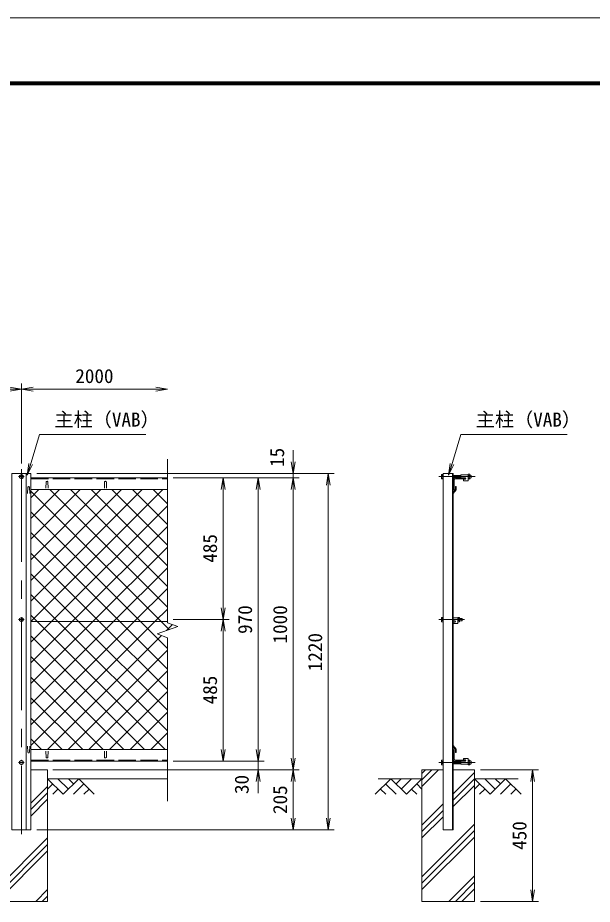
# Model space of a CAD drawing. Units: millimetres, scale not verified. Extents: x -4200 to 4200, y -2970 to 2970.
# Drawn here: x -1392 to 575, y -66 to 2970 of the extents above; entities that cross this region are included whole.
import ezdxf
from ezdxf.enums import TextEntityAlignment as Align

# ---------------------------------------------------------------- set-up
doc = ezdxf.new("R2010")
doc.units = ezdxf.units.MM
doc.header["$LTSCALE"] = 10
doc.linetypes.add('DASHED', pattern=[7.5, 6, -1.5])
doc.linetypes.add('USER1', pattern=[50.8, 31.75, -6.35, 6.35, -6.35])
for name, color, linetype, lineweight in [('0-0_D-STR1', 1, 'Continuous', 18), ('0-1_D-BMK', 2, 'USER1', 13), ('0-2_D-STR-DIM', 7, 'Continuous', 13), ('0-3_D-STR3', 3, 'Continuous', 13), ('0-4_D-BGD', 7, 'Continuous', 18), ('0-5_D-STR4', 7, 'Continuous', 18), ('0-6_D-DCR-HCH', 7, 'Continuous', 13), ('0-7_D-STR-TXT', 7, 'Continuous', 13), ('0-8_0', 7, 'Continuous', 18), ('0-A_D-STR2', 7, 'Continuous', 13), ('0-B_D-TTL', 7, 'Continuous', 18)]:
    doc.layers.add(name, color=color, linetype=linetype, lineweight=lineweight)
doc.styles.add('ＭＳ ゴシック', font='')
doc.styles.get('ＭＳ ゴシック').set_extended_font_data('MS Gothic')

# ---------------------------------------------------------------- blocks, each defined once
blk = doc.blocks.new('_Open')
at = {"layer": '0-8_0'}
blk.add_line((-10, 1.667), (0, 0), dxfattribs=at)
blk.add_lwpolyline([(-10, -1.667), (0, 0), (-10, 0)], dxfattribs=at)

msp = doc.modelspace()

# ---------------------------------------------------------------- linework, layer by layer
at = {"layer": '0-0_D-STR1'}
for p, q in [((-1363.97, 188.92), (-1363.97, 1408.92)), ((-1347.47, 188.92), (-1347.47, 1408.92)), ((99.03, 1408.92), (64.03, 1408.92)), ((64.03, 188.92), (64.03, 1408.92)), ((96.03, 188.92), (96.03, 1408.92)), ((99.03, 188.92), (99.03, 1408.92)), ((-1347.47, 1393.92), (-879.97, 1393.92)), ((-1294.97, 1380.79), (-1295.72, 1359.29)), ((-1288.97, 1380.79), (-1288.22, 1359.29)), ((-1094.97, 1380.79), (-1095.72, 1359.29)), ((-1088.97, 1380.79), (-1088.22, 1359.29)), ((99.03, 1388.92), (99.03, 1353.92)), ((102.03, 1386.42), (102.03, 1355.92)), ((139.03, 1393.92), (104.03, 1393.92)), ((137.03, 1390.92), (106.53, 1390.92)), ((139.03, 1392.92), (139.03, 1393.92)), ((-1357.97, 1362.3), (-1358.72, 1340.8)), ((-1351.97, 1362.3), (-1351.22, 1340.8)), ((-879.97, 1353.92), (-1347.47, 1353.92)), ((106.03, 1354.42), (99.03, 1345.37)), ((100.03, 1353.92), (99.03, 1353.92)), ((109.03, 1353.3), (99.03, 1340.8)), ((99.03, 1345.37), (99.03, 1340.8)), ((106.03, 1364.3), (109.03, 1364.3)), ((106.03, 1364.3), (106.03, 1354.42)), ((109.03, 1364.3), (109.03, 1353.3)), ((-1357.97, 454.25), (-1358.72, 475.75)), ((-1351.97, 454.25), (-1351.22, 475.75)), ((-879.97, 463.92), (-1347.47, 463.92)), ((-1294.97, 437.05), (-1295.72, 458.55)), ((-1288.97, 437.05), (-1288.22, 458.55)), ((-1094.97, 437.05), (-1095.72, 458.55)), ((-1088.97, 437.05), (-1088.22, 458.55)), ((109.03, 464.65), (99.03, 477.15)), ((99.03, 472.58), (99.03, 477.15)), ((106.03, 463.53), (99.03, 472.58)), ((100.03, 463.92), (99.03, 463.92)), ((99.03, 428.92), (99.03, 463.92)), ((102.03, 431.42), (102.03, 461.92)), ((106.03, 453.65), (106.03, 463.53)), ((109.03, 453.65), (109.03, 464.65)), ((106.03, 453.65), (109.03, 453.65)), ((137.03, 426.92), (106.53, 426.92)), ((-1347.47, 423.92), (-879.97, 423.92)), ((139.03, 423.92), (104.03, 423.92)), ((139.03, 424.92), (139.03, 423.92)), ((-1412.47, 188.92), (-1347.47, 188.92)), ((99.03, 188.92), (64.03, 188.92))]:
    msp.add_line(p, q, dxfattribs=at)
at = {"layer": '0-0_D-STR1', "linetype": 'DASHED'}
for p, q in [((-1347.47, 1390.92), (-879.97, 1390.92)), ((-1347.47, 426.92), (-879.97, 426.92))]:
    msp.add_line(p, q, dxfattribs=at)
at = {"layer": '0-0_D-STR1'}
msp.add_lwpolyline([(-1412.47, 188.92), (-1412.47, 1408.92), (-1347.47, 1408.92)], dxfattribs=at)
for centre, radius, start, end in [((-1291.97, 1379.54), 3.25, 22.61986, 157.38014), ((-1091.97, 1379.54), 3.25, 22.61986, 157.38014), ((104.03, 1388.92), 5, 90, 180), ((106.53, 1386.42), 4.5, 90, 180), ((137.03, 1392.92), 2, 270, 0), ((-1354.97, 1361.05), 3.25, 22.61986, 157.38014), ((100.03, 1355.92), 2, 270, 0), ((100.03, 461.92), 2, 0, 90), ((-1354.97, 455.5), 3.25, 202.61986, 337.38014), ((-1291.97, 438.3), 3.25, 202.61986, 337.38014), ((-1091.97, 438.3), 3.25, 202.61986, 337.38014), ((104.03, 428.92), 5, 180, 270), ((106.53, 431.42), 4.5, 180, 270), ((137.03, 424.92), 2, 0, 90)]:
    msp.add_arc(centre, radius, start, end, dxfattribs=at)
at = {"layer": '0-1_D-BMK'}
for p, q in [((-1369.97, 1398.42), (-1389.97, 1398.42)), ((-1379.97, 1423.92), (-1379.97, 173.92)), ((173.26, 1398.42), (49.03, 1398.42)), ((-1369.97, 908.92), (-1389.97, 908.92)), ((137.03, 908.92), (49.03, 908.92)), ((-1369.97, 419.42), (-1389.97, 419.42)), ((173.26, 419.42), (49.03, 419.42))]:
    msp.add_line(p, q, dxfattribs=at)
at = {"layer": '0-2_D-STR-DIM'}
for p, q in [((-1379.97, 1443.92), (-1379.97, 1717.7)), ((-1379.97, 1443.92), (-1379.97, 1717.7)), ((-3379.97, 1697.7), (-1379.97, 1697.7)), ((-1379.97, 1697.7), (-879.97, 1697.7)), ((-448.93, 1448.92), (-448.93, 1488.92)), ((-879.97, 1458.37), (-879.97, 898.14)), ((-1327.47, 1408.92), (-428.93, 1408.92)), ((-1327.47, 1408.92), (-308.93, 1408.92)), ((-448.93, 1393.92), (-448.93, 1408.92)), ((-328.93, 188.92), (-328.93, 1408.92)), ((-859.97, 1393.92), (-668.93, 1393.92)), ((-859.97, 1393.92), (-548.93, 1393.92)), ((-859.97, 1393.92), (-428.93, 1393.92)), ((-859.97, 1393.92), (-428.93, 1393.92)), ((-688.93, 908.92), (-688.93, 1393.92)), ((-568.93, 1393.92), (-568.93, 423.92)), ((-448.93, 1393.92), (-448.93, 393.92)), ((-448.93, 1353.92), (-448.93, 1313.92)), ((-915.21, 859.67), (-844.74, 885.32)), ((-844.74, 885.32), (-879.97, 898.14)), ((-859.97, 908.92), (-668.93, 908.92)), ((-859.97, 908.92), (-668.93, 908.92)), ((-688.93, 423.92), (-688.93, 908.92)), ((-879.97, 846.84), (-915.21, 859.67)), ((-879.97, 846.84), (-879.97, 286.61)), ((-568.93, 463.92), (-568.93, 503.92)), ((-859.97, 423.92), (-668.93, 423.92)), ((-859.97, 423.92), (-548.93, 423.92)), ((-859.97, 423.92), (-548.93, 423.92)), ((-568.93, 423.92), (-568.93, 393.92)), ((-1272.2, 393.92), (-428.93, 393.92)), ((-1269.97, 393.92), (-548.93, 393.92)), ((-1269.97, 393.92), (-428.93, 393.92)), ((-448.93, 393.92), (-448.93, 188.92)), ((191.53, 393.92), (390.54, 393.92)), ((370.54, -56.08), (370.54, 393.92)), ((-568.93, 353.92), (-568.93, 313.92)), ((-1327.47, 188.92), (-428.93, 188.92)), ((-1327.47, 188.92), (-308.93, 188.92)), ((191.53, -56.08), (390.54, -56.08))]:
    msp.add_line(p, q, dxfattribs=at)
at = {"layer": '0-3_D-STR3'}
for p, q in [((-1379.97, 1405.92), (-1386.47, 1402.17)), ((-1386.47, 1402.17), (-1386.47, 1394.66)), ((-1373.47, 1402.17), (-1379.97, 1405.92)), ((-1373.47, 1394.66), (-1373.47, 1402.17)), ((58.73, 1404.72), (59.42, 1405.92)), ((58.73, 1404.72), (58.73, 1392.12)), ((64.03, 1405.92), (59.42, 1405.92)), ((64.03, 1402.17), (59.42, 1402.17)), ((64.03, 1405.92), (64.03, 1390.91)), ((99.03, 1402.42), (124.28, 1402.42)), ((99.03, 1401.67), (124.28, 1401.67)), ((124.28, 1404.42), (124.28, 1393.92)), ((149.28, 1404.42), (124.28, 1404.42)), ((149.28, 1404.65), (149.28, 1392.31)), ((149.28, 1404.65), (149.28, 1392.31)), ((149.28, 1404.42), (149.28, 1384.42)), ((150.28, 1406.52), (154.78, 1406.52)), ((154.78, 1402.47), (150.28, 1402.47)), ((155.78, 1404.65), (155.78, 1392.31)), ((155.78, 1404.65), (155.78, 1392.31)), ((-1386.47, 1394.66), (-1379.97, 1390.91)), ((-1379.97, 1390.91), (-1373.47, 1394.66)), ((58.73, 1392.12), (59.42, 1390.91)), ((64.03, 1394.66), (59.42, 1394.66)), ((64.03, 1390.91), (59.42, 1390.91)), ((99.03, 1395.17), (124.28, 1395.17)), ((99.03, 1394.42), (124.28, 1394.42)), ((139.03, 1393.92), (124.28, 1393.92)), ((134.28, 1389.42), (134.28, 1384.42)), ((139.03, 1389.42), (134.28, 1389.42)), ((149.28, 1384.42), (134.28, 1384.42)), ((154.78, 1394.37), (150.28, 1394.37)), ((150.28, 1390.32), (154.78, 1390.32)), ((58.73, 915.22), (59.42, 916.42)), ((58.73, 915.22), (58.73, 902.62)), ((64.03, 916.42), (59.42, 916.42)), ((64.03, 912.67), (59.42, 912.67)), ((64.03, 916.42), (64.03, 901.41)), ((114.03, 914.92), (99.03, 914.92)), ((114.03, 901.41), (114.03, 916.42)), ((114.03, 914.92), (114.03, 894.92)), ((114.03, 912.67), (119.8, 912.67)), ((120.53, 902.67), (120.53, 915.17)), ((120.53, 912.92), (127.83, 912.92)), ((127.83, 912.92), (129.03, 911.72)), ((129.03, 911.72), (129.03, 906.12)), ((-879.97, 902.17), (-1347.47, 902.17)), ((58.73, 902.62), (59.42, 901.41)), ((64.03, 905.16), (59.42, 905.16)), ((64.03, 901.41), (59.42, 901.41)), ((103.78, 904.42), (99.03, 904.42)), ((103.78, 899.92), (99.03, 899.92)), ((99.03, 899.92), (99.03, 894.92)), ((114.03, 894.92), (99.03, 894.92)), ((114.03, 905.16), (119.8, 905.16)), ((120.53, 904.92), (127.83, 904.92)), ((58.73, 425.72), (59.42, 426.92)), ((58.73, 413.12), (58.73, 425.72)), ((64.03, 426.92), (59.42, 426.92)), ((64.03, 411.91), (64.03, 426.92)), ((149.28, 433.42), (134.28, 433.42)), ((134.28, 428.42), (134.28, 433.42)), ((139.03, 428.42), (134.28, 428.42)), ((149.28, 413.42), (149.28, 433.42)), ((149.28, 413.18), (149.28, 425.53)), ((149.28, 413.18), (149.28, 425.53)), ((150.28, 427.52), (154.78, 427.52)), ((155.78, 413.18), (155.78, 425.53)), ((155.78, 413.18), (155.78, 425.53)), ((58.73, 413.12), (59.42, 411.91)), ((64.03, 423.17), (59.42, 423.17)), ((64.03, 415.66), (59.42, 415.66)), ((64.03, 411.91), (59.42, 411.91)), ((99.03, 423.42), (124.28, 423.42)), ((99.03, 422.67), (124.28, 422.67)), ((99.03, 416.17), (124.28, 416.17)), ((99.03, 415.42), (124.28, 415.42)), ((139.03, 423.92), (124.28, 423.92)), ((124.28, 413.42), (124.28, 423.92)), ((149.28, 413.42), (124.28, 413.42)), ((154.78, 423.47), (150.28, 423.47)), ((154.78, 415.37), (150.28, 415.37)), ((150.28, 411.32), (154.78, 411.32))]:
    msp.add_line(p, q, dxfattribs=at)
for points in [[(-1373.47, 912.67), (-1379.97, 916.42), (-1386.47, 912.67), (-1386.47, 905.16), (-1379.97, 901.41), (-1373.47, 905.16)], [(-1373.47, 415.66), (-1379.97, 411.91), (-1386.47, 415.66), (-1386.47, 423.17), (-1379.97, 426.92), (-1373.47, 423.17)]]:
    msp.add_lwpolyline(points, close=True, dxfattribs=at)
for points in [[(114.03, 916.42), (119.8, 916.42), (120.53, 915.17)], [(127.83, 912.92), (127.83, 904.92), (129.03, 906.12)], [(114.03, 901.41), (119.8, 901.41), (120.53, 902.67)]]:
    msp.add_lwpolyline(points, dxfattribs=at)
for centre in [(-1379.97, 1398.42), (-1379.97, 908.92), (-1379.97, 419.42)]:
    msp.add_circle(centre, 6.25, dxfattribs=at)
for centre, radius, start, end in [((71.26, 1398.42), 12.42, 162.4121, 197.5879), ((62.17, 1404.05), 3.32, 145.61585, 214.38415), ((151.82, 1404.49), 2.54, 127.21089, 232.78911), ((157.98, 1398.42), 8.7, 152.26063, 207.73937), ((153.24, 1404.49), 2.54, 307.21089, 52.78911), ((147.08, 1398.42), 8.7, 332.26063, 27.73937), ((156.15, 1405.36), 0.5, 189.83916, 262.83194), ((155.28, 1398.42), 6.5, 277.16806, 82.83194), ((62.17, 1392.79), 3.32, 145.61585, 214.38415), ((139.03, 1391.67), 2.25, 270, 90), ((151.83, 1392.34), 2.55, 127.42505, 232.57495), ((153.23, 1392.34), 2.55, 307.42505, 52.57495), ((156.15, 1391.47), 0.5, 97.16806, 163.42019), ((71.26, 908.92), 12.42, 162.4121, 197.5879), ((62.17, 914.55), 3.32, 145.61585, 214.38415), ((117.06, 914.55), 3.32, 325.61586, 34.38414), ((107.96, 908.92), 12.42, 342.4121, 17.5879), ((62.17, 903.29), 3.32, 145.61585, 214.38415), ((103.78, 902.17), 2.25, 270, 90), ((117.06, 903.29), 3.32, 325.61585, 34.38416), ((62.17, 425.05), 3.32, 145.61585, 214.38415), ((139.03, 426.17), 2.25, 270, 90), ((151.83, 425.49), 2.55, 127.42505, 232.57495), ((153.23, 425.49), 2.55, 307.42505, 52.57495), ((156.15, 426.36), 0.5, 196.57981, 262.83194), ((155.28, 419.42), 6.5, 277.16806, 82.83194), ((71.26, 419.42), 12.42, 162.4121, 197.5879), ((62.17, 413.79), 3.32, 145.61585, 214.38415), ((157.98, 419.42), 8.7, 152.26063, 207.73937), ((151.82, 413.34), 2.54, 127.21089, 232.78911), ((147.08, 419.42), 8.7, 332.26063, 27.73937), ((153.24, 413.34), 2.54, 307.21089, 52.78911), ((156.15, 412.47), 0.5, 97.16806, 170.16084)]:
    msp.add_arc(centre, radius, start, end, dxfattribs=at)
at = {"layer": '0-4_D-BGD'}
for p, q in [((-1289.97, 363.92), (-879.97, 363.92)), ((-158.47, 363.92), (-8.47, 363.92)), ((321.53, 363.92), (171.53, 363.92))]:
    msp.add_line(p, q, dxfattribs=at)
at = {"layer": '0-5_D-STR4'}
for p, q in [((-1289.97, 393.92), (-1347.47, 393.92)), ((-1289.97, 393.92), (-1289.97, -56.08)), ((-8.47, 393.92), (-8.47, -56.08)), ((64.03, 393.92), (-8.47, 393.92)), ((171.53, 393.92), (99.03, 393.92)), ((171.53, 393.92), (171.53, -56.08)), ((-1289.97, -56.08), (-1469.97, -56.08)), ((171.53, -56.08), (-8.47, -56.08))]:
    msp.add_line(p, q, dxfattribs=at)
at = {"layer": '0-6_D-DCR-HCH'}
for p, q in [((-8.47, 337.64), (47.8, 393.92)), ((-8.47, 359.74), (25.7, 393.92)), ((-8.47, 381.84), (3.61, 393.92)), ((99.03, 312.56), (171.53, 385.06)), ((-1347.47, 280.27), (-1289.97, 337.77)), ((-1236.76, 310.71), (-1289.97, 363.92)), ((-1272.24, 346.18), (-1289.97, 328.52)), ((-1219.03, 328.44), (-1254.5, 363.92)), ((-1183.55, 363.92), (-1236.76, 310.71)), ((-1201.2, 346.09), (-1219.03, 363.92)), ((-1165.81, 346.18), (-1201.45, 310.71)), ((-1183.55, 363.92), (-1130.34, 310.71)), ((-114.9, 363.92), (-168.11, 310.71)), ((-132.63, 346.18), (-97, 310.71)), ((-114.9, 363.92), (-61.68, 310.71)), ((-97.16, 346.18), (-79.42, 363.92)), ((-79.42, 328.44), (-43.95, 363.92)), ((-61.68, 310.71), (-8.47, 363.92)), ((-26.21, 346.18), (-8.47, 328.52)), ((99.03, 290.47), (171.53, 362.97)), ((99.03, 268.37), (171.53, 340.87)), ((224.74, 310.71), (171.53, 363.92)), ((189.27, 346.18), (171.53, 328.52)), ((242.48, 328.44), (207, 363.92)), ((277.95, 363.92), (224.74, 310.71)), ((260.31, 346.09), (242.48, 363.92)), ((295.69, 346.18), (260.05, 310.71)), ((277.95, 363.92), (331.16, 310.71)), ((-1347.47, 258.18), (-1289.97, 315.68)), ((-1254.5, 328.44), (-1272.32, 310.71)), ((-1148.08, 328.44), (-1165.89, 310.71)), ((-150.37, 328.44), (-132.55, 310.71)), ((-43.95, 328.44), (-26.13, 310.71)), ((207, 328.44), (189.18, 310.71)), ((313.43, 328.44), (295.61, 310.71)), ((-1347.47, 236.08), (-1289.97, 293.58)), ((-8.47, 205.06), (64.03, 277.56)), ((-8.47, 182.97), (64.03, 255.47)), ((-8.47, 160.87), (64.03, 233.37)), ((-8.47, 28.29), (171.53, 208.29)), ((-8.47, 6.19), (171.53, 186.19)), ((-1469.97, -19), (-1289.97, 161)), ((-8.47, -15.91), (171.53, 164.09)), ((-1469.97, -41.1), (-1289.97, 138.9)), ((-1462.86, -56.08), (-1289.97, 116.8)), ((83.94, -56.08), (171.53, 31.51)), ((106.03, -56.08), (171.53, 9.41)), ((-1330.28, -56.08), (-1289.97, -15.78)), ((128.13, -56.08), (171.53, -12.69)), ((-1308.18, -56.08), (-1289.97, -37.88))]:
    msp.add_line(p, q, dxfattribs=at)
at = {"layer": '0-7_D-STR-TXT'}
for points in [[(-953.77, 1542.8), (-1317.64, 1542.8), (-1359.33, 1405.13)], [(488.7, 1542.8), (124.83, 1542.8), (83.14, 1405.13)]]:
    msp.add_lwpolyline(points, dxfattribs=at)
at = {"layer": '0-A_D-STR2'}
for p, q in [((-1347.47, 1326.03), (-1319.59, 1353.92)), ((-1347.47, 1255.32), (-1248.88, 1353.92)), ((-1347.47, 1184.61), (-1178.16, 1353.92)), ((-1347.47, 1113.9), (-1107.45, 1353.92)), ((-1347.47, 1043.19), (-1036.74, 1353.92)), ((-1347.47, 972.48), (-966.03, 1353.92)), ((-879.97, 951.75), (-1282.14, 1353.92)), ((-879.97, 1022.46), (-1211.43, 1353.92)), ((-879.97, 1093.17), (-1140.72, 1353.92)), ((-879.97, 1163.88), (-1070.01, 1353.92)), ((-879.97, 1234.6), (-999.3, 1353.92)), ((-879.97, 1305.31), (-928.59, 1353.92)), ((-971.81, 902.17), (-1347.47, 1277.83)), ((-1276.36, 902.17), (-879.97, 1298.55)), ((-1205.65, 902.17), (-879.97, 1227.84)), ((-1042.52, 902.17), (-1347.47, 1207.12)), ((-1134.94, 902.17), (-879.97, 1157.13)), ((-1113.23, 902.17), (-1347.47, 1136.41)), ((-1183.94, 902.17), (-1347.47, 1065.7)), ((-1064.23, 902.17), (-879.97, 1086.42)), ((-993.52, 902.17), (-879.97, 1015.71)), ((-1254.65, 902.17), (-1347.47, 994.99)), ((-922.81, 902.17), (-879.97, 945)), ((-1347.47, 831.05), (-1276.36, 902.17)), ((-1347.47, 760.34), (-1205.65, 902.17)), ((-1347.47, 689.63), (-1134.94, 902.17)), ((-1347.47, 618.92), (-1064.23, 902.17)), ((-1347.47, 548.21), (-993.52, 902.17)), ((-1347.47, 477.5), (-922.81, 902.17)), ((-879.97, 527.49), (-1254.65, 902.17)), ((-879.97, 598.2), (-1183.94, 902.17)), ((-879.97, 668.91), (-1113.23, 902.17)), ((-879.97, 739.62), (-1042.52, 902.17)), ((-879.97, 810.33), (-971.81, 902.17)), ((-882.8, 871.46), (-862.49, 891.78)), ((-957.82, 463.92), (-1347.47, 853.57)), ((-1290.35, 463.92), (-900.1, 854.16)), ((-1219.64, 463.92), (-879.97, 803.58)), ((-1028.53, 463.92), (-1347.47, 782.86)), ((-1148.93, 463.92), (-879.97, 732.87)), ((-1099.25, 463.92), (-1347.47, 712.15)), ((-1169.96, 463.92), (-1347.47, 641.44)), ((-1078.21, 463.92), (-879.97, 662.16)), ((-1007.5, 463.92), (-879.97, 591.45)), ((-1240.67, 463.92), (-1347.47, 570.72)), ((-936.79, 463.92), (-879.97, 520.74)), ((-1311.38, 463.92), (-1347.47, 500.01))]:
    msp.add_line(p, q, dxfattribs=at)
for points in [[(-1347.47, 901.76), (-1347.07, 902.17), (-895.32, 1353.92)], [(-873.71, 874.77), (-901.1, 902.17), (-1347.47, 1348.54)], [(-887.11, 463.92), (-1325.36, 902.17), (-1347.47, 924.28)]]:
    msp.add_lwpolyline(points, dxfattribs=at)
at = {"layer": '0-B_D-TTL', "color": 2}
msp.add_lwpolyline([(-4200, 2970), (4200, 2970), (4200, -2970), (-4200, -2970)], close=True, dxfattribs=at)
at = {"layer": '0-B_D-TTL'}
for points in [[(-3930, 2750), (3930, 2750), (3930, -2750), (-3930, -2750)], [(-3927.5, 2747.5), (3927.5, 2747.5), (3927.5, -2747.5), (-3927.5, -2747.5)], [(-3925, 2745), (3925, 2745), (3925, -2745), (-3925, -2745)], [(-3922.5, 2742.5), (3922.5, 2742.5), (3922.5, -2742.5), (-3922.5, -2742.5)], [(-3920, 2740), (3920, 2740), (3920, -2740), (-3920, -2740)]]:
    msp.add_lwpolyline(points, close=True, dxfattribs=at)

# ---------------------------------------------------------------- block references
at = {"layer": '0-2_D-STR-DIM', "xscale": 4, "yscale": 4}
for p in [(-1379.97, 1697.7), (-879.97, 1697.7)]:
    msp.add_blockref('_Open', p, dxfattribs=at)
for p, rotation in [((-1379.97, 1697.7), 180), ((-448.93, 1408.92), 270), ((-328.93, 1408.92), 90), ((-688.93, 1393.92), 90), ((-568.93, 1393.92), 90), ((-448.93, 1393.92), 90), ((-448.93, 1393.92), 90), ((-688.93, 908.92), 270), ((-688.93, 908.92), 90), ((-688.93, 423.92), 270), ((-568.93, 423.92), 270), ((-568.93, 423.92), 270), ((-448.93, 393.92), 270), ((-568.93, 393.92), 90), ((-448.93, 393.92), 90), ((370.54, 393.92), 90), ((-448.93, 188.92), 270), ((-328.93, 188.92), 270), ((370.54, -56.08), 270)]:
    msp.add_blockref('_Open', p, dxfattribs=dict(at, rotation=rotation))
at = {"layer": '0-7_D-STR-TXT', "xscale": 4, "yscale": 4, "rotation": 253.14944}
for p in [(-1359.91, 1403.22), (82.56, 1403.22)]:
    msp.add_blockref('_Open', p, dxfattribs=at)

# ---------------------------------------------------------------- texts
at = {"layer": '0-2_D-STR-DIM', "style": 'ＭＳ ゴシック'}
msp.add_text('2000', height=48.09, dxfattribs=at).set_placement((-1195.24, 1704.45), align=Align.BOTTOM_LEFT)
for s, p in [('15', (-465.87, 1431.74)), ('485', (-695.68, 1103.56)), ('970', (-575.68, 859.78)), ('1000', (-455.68, 827)), ('1220', (-335.68, 732)), ('485', (-695.68, 618.56)), ('30', (-587.19, 311.49)), ('205', (-455.68, 243.05)), ('450', (363.79, 120.41))]:
    msp.add_text(s, height=48.09, rotation=90, dxfattribs=at).set_placement(p, align=Align.BOTTOM_LEFT)
at = {"layer": '0-7_D-STR-TXT', "style": 'ＭＳ ゴシック'}
for p in [(-1266.72, 1555.38), (175.76, 1555.38)]:
    msp.add_text('主柱（VAB）', height=48.09, dxfattribs=at).set_placement(p, align=Align.BOTTOM_LEFT)

doc.saveas('drawing.dxf')
